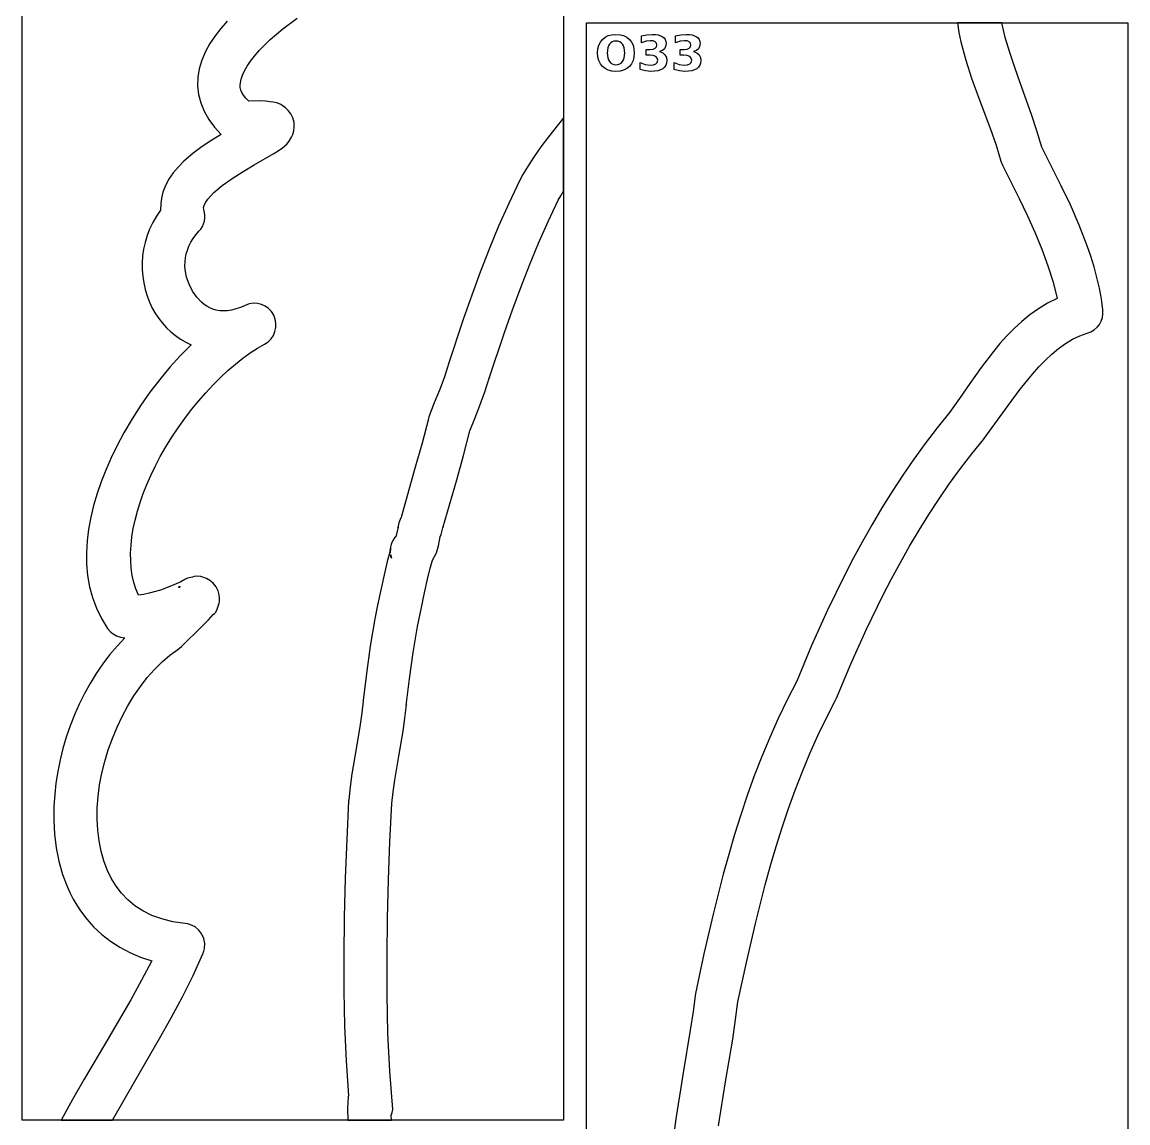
# Model space of a CAD drawing. Extents: x 1 to 512, y 1 to 3360.
# Drawn here: x 1 to 512, y 1516 to 2024 of the extents above; entities that cross this region are included whole.
import ezdxf

# ---------------------------------------------------------------- set-up
doc = ezdxf.new("R2010")
doc.units = 0

msp = doc.modelspace()

# ---------------------------------------------------------------- linework, layer by layer
at = {"layer": 'decoupage'}
for p, q in [((0.975, 1517.48), (0.975, 2215.41)), ((250.975, 2215.41), (250.975, 1517.48)), ((95.607031, 2024.661969), (92.700363, 2021.369895)), ((121.434555, 2021.246021), (127.93675, 2026.169609)), ((261.557, 2023.88), (511.557, 2023.88)), ((261.557, 1177.99), (261.557, 2023.88)), ((453.356, 2023.871), (432.814, 2023.87)), ((432.814, 2023.87), (433.56386, 2019.475867)), ((454.96499, 2017.117893), (453.356, 2023.871)), ((511.557, 2023.88), (511.557, 1177.99)), ((90.0385, 2017.95175), (87.664637, 2014.390262)), ((92.700363, 2021.369895), (90.0385, 2017.95175)), ((115.504, 2016.19), (121.434555, 2021.246021)), ((268.954, 2016.319), (270.190219, 2017.312563)), ((270.190219, 2017.312563), (271.6385, 2018.02225)), ((271.6385, 2018.02225), (273.299031, 2018.448062)), ((273.299031, 2018.448062), (275.172, 2018.59)), ((275.172, 2018.59), (277.049047, 2018.448062)), ((275.172, 2018.59), (275.172, 2018.59)), ((277.049047, 2018.448062), (278.711125, 2018.02225)), ((278.711125, 2018.02225), (280.158141, 2017.312563)), ((280.158141, 2017.312563), (281.39, 2016.319)), ((286.99, 2017.89), (289.482, 2018.419)), ((286.99, 2014.778), (286.99, 2017.89)), ((289.482, 2018.419), (291.907, 2018.596)), ((291.907, 2018.596), (293.409844, 2018.529812)), ((293.409844, 2018.529812), (294.71, 2018.33125)), ((294.71, 2018.33125), (295.807656, 2018.000312)), ((295.807656, 2018.000312), (296.703, 2017.537)), ((296.703, 2017.537), (297.401984, 2016.946578)), ((297.401984, 2016.946578), (297.901375, 2016.222375)), ((302.7, 2017.89), (305.191, 2018.419)), ((302.7, 2014.778), (302.7, 2017.89)), ((305.191, 2018.419), (307.617, 2018.596)), ((307.617, 2018.596), (309.119828, 2018.529812)), ((309.119828, 2018.529812), (310.419875, 2018.33125)), ((310.419875, 2018.33125), (311.517234, 2018.000312)), ((311.517234, 2018.000312), (312.412, 2017.537)), ((312.412, 2017.537), (313.111562, 2016.946578)), ((313.111562, 2016.946578), (313.61125, 2016.222375)), ((433.56386, 2019.475867), (434.476426, 2015.142902)), ((456.979297, 2010.265328), (454.96499, 2017.117893)), ((87.664637, 2014.390262), (85.621969, 2010.668156)), ((110.439547, 2011.100203), (112.843998, 2013.637924)), ((112.843998, 2013.637924), (115.504, 2016.19)), ((266.705, 2010.046), (266.845609, 2011.938813)), ((266.845609, 2011.938813), (267.267375, 2013.61525)), ((267.267375, 2013.61525), (267.970203, 2015.075313)), ((267.970203, 2015.075313), (268.954, 2016.319)), ((271.360125, 2012.362), (271.093, 2010.052)), ((271.694172, 2013.297625), (271.360125, 2012.362)), ((272.162, 2014.087), (271.694172, 2013.297625)), ((272.751281, 2014.713797), (272.162, 2014.087)), ((273.4495, 2015.161625), (272.751281, 2014.713797)), ((274.256469, 2015.430391), (273.4495, 2015.161625)), ((275.172, 2015.52), (274.256469, 2015.430391)), ((276.092625, 2015.430391), (275.172, 2015.52)), ((275.172, 2015.52), (275.172, 2015.52)), ((276.903, 2015.161625), (276.092625, 2015.430391)), ((277.603125, 2014.713797), (276.903, 2015.161625)), ((278.193, 2014.087), (277.603125, 2014.713797)), ((278.660828, 2013.297625), (278.193, 2014.087)), ((278.994875, 2012.362), (278.660828, 2013.297625)), ((279.262, 2010.052), (278.994875, 2012.362)), ((281.39, 2016.319), (282.373797, 2015.075313)), ((282.373797, 2015.075313), (283.076625, 2013.61525)), ((283.076625, 2013.61525), (283.498391, 2011.938813)), ((283.498391, 2011.938813), (283.639, 2010.046)), ((289.074, 2015.462), (286.99, 2014.778)), ((291.146, 2015.693), (289.074, 2015.462)), ((290.893, 2011.68), (292.287125, 2011.804375)), ((292.378125, 2015.563375), (291.146, 2015.693)), ((292.287125, 2011.804375), (293.274, 2012.177)), ((293.296, 2015.175), (292.378125, 2015.563375)), ((293.274, 2012.177), (293.86125, 2012.813625)), ((293.866625, 2014.549625), (293.296, 2015.175)), ((293.86125, 2012.813625), (294.057, 2013.709)), ((294.057, 2013.709), (293.866625, 2014.549625)), ((297.54, 2012.003), (296.59775, 2011.223)), ((298.110625, 2013.05825), (297.54, 2012.003)), ((297.901375, 2016.222375), (298.201078, 2015.364484)), ((298.301, 2014.373), (298.110625, 2013.05825)), ((298.201078, 2015.364484), (298.301, 2014.373)), ((304.783, 2015.462), (302.7, 2014.778)), ((306.856, 2015.693), (304.783, 2015.462)), ((306.602, 2011.68), (307.997, 2011.804375)), ((308.088125, 2015.563375), (306.856, 2015.693)), ((307.997, 2011.804375), (308.984, 2012.177)), ((309.006, 2015.175), (308.088125, 2015.563375)), ((308.984, 2012.177), (309.570375, 2012.813625)), ((309.576125, 2014.549625), (309.006, 2015.175)), ((309.570375, 2012.813625), (309.766, 2013.709)), ((309.766, 2013.709), (309.576125, 2014.549625)), ((313.25, 2012.003), (312.307375, 2011.223)), ((313.820625, 2013.05825), (313.25, 2012.003)), ((313.61125, 2016.222375), (313.911063, 2015.364484)), ((314.011, 2014.373), (313.820625, 2013.05825)), ((313.911063, 2015.364484), (314.011, 2014.373)), ((434.476426, 2015.142902), (436.707844, 2006.654844)), ((83.953691, 2006.76816), (82.703, 2002.673)), ((85.621969, 2010.668156), (83.953691, 2006.76816)), ((106.451625, 2006.192375), (108.304229, 2008.607975)), ((108.304229, 2008.607975), (110.439547, 2011.100203)), ((266.845609, 2008.157859), (266.705, 2010.046)), ((267.267375, 2006.484875), (266.845609, 2008.157859)), ((271.093, 2010.052), (271.360125, 2007.7505)), ((271.360125, 2007.7505), (271.694172, 2006.816781)), ((271.694172, 2006.816781), (272.162, 2006.028)), ((278.193, 2006.028), (278.660828, 2006.816781)), ((278.660828, 2006.816781), (278.994875, 2007.7505)), ((278.994875, 2007.7505), (279.262, 2010.052)), ((283.498391, 2008.157859), (283.076625, 2006.484875)), ((283.639, 2010.046), (283.498391, 2008.157859)), ((289.107, 2008.95), (289.107, 2011.68)), ((289.107, 2011.68), (290.893, 2011.68)), ((290.804, 2008.95), (289.107, 2008.95)), ((292.3805, 2008.803875), (290.804, 2008.95)), ((293.516, 2008.366), (292.3805, 2008.803875)), ((294.21125, 2007.655), (293.516, 2008.366)), ((294.443, 2006.668), (294.21125, 2007.655)), ((294.217125, 2005.70375), (294.443, 2006.668)), ((296.59775, 2011.223), (295.291, 2010.713)), ((295.291, 2010.713), (295.291, 2010.71)), ((295.291, 2010.71), (296.754875, 2010.12025)), ((296.754875, 2010.12025), (297.816, 2009.211)), ((297.816, 2009.211), (298.469375, 2008.00675)), ((298.469375, 2008.00675), (298.687, 2006.51)), ((304.816, 2008.95), (304.816, 2011.68)), ((304.816, 2011.68), (306.602, 2011.68)), ((306.514, 2008.95), (304.816, 2008.95)), ((308.0905, 2008.803875), (306.514, 2008.95)), ((309.226, 2008.366), (308.0905, 2008.803875)), ((309.920375, 2007.655), (309.226, 2008.366)), ((310.152, 2006.668), (309.920375, 2007.655)), ((309.926125, 2005.70375), (310.152, 2006.668)), ((312.307375, 2011.223), (311.001, 2010.713)), ((311.001, 2010.713), (311.001, 2010.71)), ((311.001, 2010.71), (312.464875, 2010.12025)), ((312.464875, 2010.12025), (313.526, 2009.211)), ((313.526, 2009.211), (314.179375, 2008.00675)), ((314.179375, 2008.00675), (314.397, 2006.51)), ((436.707844, 2006.654844), (439.34459, 1998.394551)), ((459.296299, 2003.302818), (456.979297, 2010.265328)), ((82.703, 2002.673), (82.061254, 1998.828703)), ((102.725924, 1999.716717), (103.648891, 2001.715609)), ((103.648891, 2001.715609), (104.895318, 2003.884541)), ((104.895318, 2003.884541), (106.451625, 2006.192375)), ((267.970203, 2005.026953), (267.267375, 2006.484875)), ((268.954, 2003.784), (267.970203, 2005.026953)), ((270.190219, 2002.790437), (268.954, 2003.784)), ((271.6385, 2002.08075), (270.190219, 2002.790437)), ((273.299031, 2001.654938), (271.6385, 2002.08075)), ((272.162, 2006.028), (272.751281, 2005.401203)), ((272.751281, 2005.401203), (273.4495, 2004.953375)), ((275.172, 2001.513), (273.299031, 2001.654938)), ((273.4495, 2004.953375), (274.256469, 2004.684609)), ((274.256469, 2004.684609), (275.172, 2004.595)), ((275.172, 2004.595), (276.092625, 2004.684609)), ((277.049047, 2001.654938), (275.172, 2001.513)), ((276.092625, 2004.684609), (276.903, 2004.953375)), ((276.903, 2004.953375), (277.603125, 2005.401203)), ((278.711125, 2002.08075), (277.049047, 2001.654938)), ((277.603125, 2005.401203), (278.193, 2006.028)), ((280.158141, 2002.790437), (278.711125, 2002.08075)), ((281.39, 2003.784), (280.158141, 2002.790437)), ((282.373797, 2005.026953), (281.39, 2003.784)), ((283.076625, 2006.484875), (282.373797, 2005.026953)), ((286.285, 2002.332), (286.285, 2005.61)), ((286.285, 2005.61), (288.644, 2004.706)), ((288.798, 2001.725), (286.285, 2002.332)), ((288.644, 2004.706), (290.959, 2004.408)), ((291.345, 2001.516), (288.798, 2001.725)), ((290.959, 2004.408), (292.44775, 2004.55425)), ((293.034547, 2001.595297), (291.345, 2001.516)), ((292.44775, 2004.55425), (293.539, 2004.993)), ((294.509125, 2001.833125), (293.034547, 2001.595297)), ((293.539, 2004.993), (294.217125, 2005.70375)), ((295.768641, 2002.229391), (294.509125, 2001.833125)), ((296.813, 2002.784), (295.768641, 2002.229391)), ((297.632734, 2003.496688), (296.813, 2002.784)), ((298.218375, 2004.35525), (297.632734, 2003.496688)), ((298.569828, 2005.359688), (298.218375, 2004.35525)), ((298.687, 2006.51), (298.569828, 2005.359688)), ((301.994, 2002.332), (301.994, 2005.61)), ((301.994, 2005.61), (304.353, 2004.706)), ((304.508, 2001.725), (301.994, 2002.332)), ((304.353, 2004.706), (306.668, 2004.408)), ((307.054, 2001.516), (304.508, 2001.725)), ((306.668, 2004.408), (308.15675, 2004.55425)), ((308.743547, 2001.595297), (307.054, 2001.516)), ((308.15675, 2004.55425), (309.248, 2004.993)), ((310.218125, 2001.833125), (308.743547, 2001.595297)), ((309.248, 2004.993), (309.926125, 2005.70375)), ((311.477641, 2002.229391), (310.218125, 2001.833125)), ((312.522, 2002.784), (311.477641, 2002.229391)), ((313.342312, 2003.496688), (312.522, 2002.784)), ((313.92825, 2004.35525), (313.342312, 2003.496688)), ((314.279812, 2005.359688), (313.92825, 2004.35525)), ((314.397, 2006.51), (314.279812, 2005.359688)), ((461.813375, 1996.219875), (459.296299, 2003.302818)), ((82.061254, 1998.828703), (81.982781, 1994.898438)), ((101.700359, 1995.280516), (102.14, 1997.919)), ((102.14, 1997.919), (102.725924, 1999.716717)), ((439.34459, 1998.394551), (442.223, 1990.35075)), ((81.982781, 1994.898438), (82.45898, 1990.934891)), ((101.725033, 1994.071623), (101.700359, 1995.280516)), ((101.958125, 1992.891875), (101.725033, 1994.071623)), ((102.433701, 1991.707955), (101.958125, 1992.891875)), ((103.185828, 1990.486547), (102.433701, 1991.707955)), ((467.037266, 1981.650734), (461.813375, 1996.219875)), ((82.45898, 1990.934891), (83.48125, 1986.99075)), ((83.48125, 1986.99075), (85.040988, 1983.118703)), ((104.248572, 1989.194334), (103.185828, 1990.486547)), ((105.656, 1987.798), (104.248572, 1989.194334)), ((110.937875, 1987.8795), (105.656, 1987.798)), ((113.296016, 1987.780281), (110.937875, 1987.8795)), ((115.484, 1987.55), (113.296016, 1987.780281)), ((116.951828, 1987.353156), (115.484, 1987.55)), ((118.559625, 1986.9945), (116.951828, 1987.353156)), ((120.411359, 1986.198594), (118.559625, 1986.9945)), ((122.611, 1984.69), (120.411359, 1986.198594)), ((442.223, 1990.35075), (448.050156, 1974.867531)), ((85.040988, 1983.118703), (87.129594, 1979.371438)), ((123.836047, 1983.491344), (122.611, 1984.69)), ((124.999125, 1981.90925), (123.836047, 1983.491344)), ((125.945641, 1980.030531), (124.999125, 1981.90925)), ((469.538838, 1974.143561), (467.037266, 1981.650734)), ((87.129594, 1979.371438), (89.738465, 1975.801641)), ((126.521, 1977.942), (125.945641, 1980.030531)), ((126.642, 1975.871234), (126.521, 1977.942)), ((250.972, 1980.1), (244.02825, 1971.258625)), ((250.969, 1946.18), (250.972, 1980.1)), ((92.859, 1972.462), (88.503016, 1969.792234)), ((89.738465, 1975.801641), (92.859, 1972.462)), ((124.231672, 1969.253813), (125.373, 1971.134)), ((125.373, 1971.134), (125.945, 1972.423453)), ((125.945, 1972.423453), (126.409, 1974.017125)), ((126.409, 1974.017125), (126.642, 1975.871234)), ((244.02825, 1971.258625), (240.564625, 1966.633891)), ((448.050156, 1974.867531), (450.671574, 1967.405566)), ((471.83, 1966.474), (469.538838, 1974.143561)), ((84.119375, 1966.882375), (79.810547, 1963.664078)), ((88.503016, 1969.792234), (84.119375, 1966.882375)), ((119.242625, 1964.908875), (121.142, 1966.29)), ((121.142, 1966.29), (123.146875, 1967.962)), ((123.146875, 1967.962), (124.231672, 1969.253813)), ((240.564625, 1966.633891), (237.152, 1961.818)), ((450.671574, 1967.405566), (452.88, 1960.115)), ((480.653672, 1949.039187), (471.83, 1966.474)), ((79.810547, 1963.664078), (75.679, 1960.069)), ((108.115, 1958.327), (117.275, 1963.644)), ((117.275, 1963.644), (119.242625, 1964.908875)), ((237.102, 1961.748), (233.82925, 1956.74375)), ((237.152, 1961.818), (237.102, 1961.748)), ((73.123859, 1957.482828), (70.753875, 1954.669875)), ((75.679, 1960.069), (73.123859, 1957.482828)), ((103.028531, 1955.326375), (108.115, 1958.327)), ((233.82925, 1956.74375), (232.191937, 1953.993375)), ((452.88, 1960.115), (453.632, 1958.166)), ((453.632, 1958.166), (461.340437, 1942.859594)), ((68.643953, 1951.578484), (66.869, 1948.157)), ((70.753875, 1954.669875), (68.643953, 1951.578484)), ((93.353594, 1948.839875), (97.99175, 1952.1285)), ((97.99175, 1952.1285), (103.028531, 1955.326375)), ((230.598, 1951.005), (225.651639, 1940.604801)), ((230.618, 1951.045), (230.598, 1951.005)), ((232.191937, 1953.993375), (230.618, 1951.045)), ((65.965344, 1945.700563), (65.3345, 1943.07725)), ((66.869, 1948.157), (65.965344, 1945.700563)), ((87.918, 1943.987125), (89.463, 1945.567)), ((89.463, 1945.567), (93.353594, 1948.839875)), ((249.656625, 1944.126625), (250.969, 1946.18)), ((484.986963, 1939.92625), (480.653672, 1949.039187)), ((64.989406, 1940.334313), (64.943, 1937.519)), ((65.3345, 1943.07725), (64.989406, 1940.334313)), ((85.191, 1940.116), (85.776375, 1941.20425)), ((85.776375, 1941.20425), (86.68725, 1942.51375)), ((86.68725, 1942.51375), (87.918, 1943.987125)), ((225.651639, 1940.604801), (221.011172, 1930.107594)), ((243.804703, 1932.269287), (248.495, 1942.137)), ((248.495, 1942.137), (249.656625, 1944.126625)), ((461.340437, 1942.859594), (465.059891, 1935.093129)), ((64.943, 1937.519), (62.973675, 1934.681413)), ((84.744125, 1938.77025), (85.191, 1940.116)), ((84.931, 1937.726), (84.744125, 1938.77025)), ((85.264686, 1936.397043), (84.931, 1937.726)), ((85.412734, 1935.053906), (85.264686, 1936.397043)), ((489.072625, 1930.58475), (484.986963, 1939.92625)), ((61.271934, 1931.75602), (59.832499, 1928.75725)), ((62.973675, 1934.681413), (61.271934, 1931.75602)), ((84.230828, 1929.899094), (84.784193, 1931.119184)), ((84.784193, 1931.119184), (85.168375, 1932.397)), ((85.168375, 1932.397), (85.37926, 1933.714566)), ((85.37926, 1933.714566), (85.412734, 1935.053906)), ((221.011172, 1930.107594), (216.6419, 1919.53084)), ((239.379625, 1922.251047), (243.804703, 1932.269287)), ((465.059891, 1935.093129), (468.57525, 1927.30475)), ((492.764209, 1921.041031), (489.072625, 1930.58475)), ((58.650094, 1925.699531), (57.719443, 1922.597293)), ((59.832499, 1928.75725), (58.650094, 1925.699531)), ((79.922414, 1924.362561), (81.178294, 1926.057375)), ((81.178294, 1926.057375), (82.633, 1927.704)), ((82.633, 1927.704), (83.512393, 1928.754707)), ((83.512393, 1928.754707), (84.230828, 1929.899094)), ((468.57525, 1927.30475), (471.800828, 1919.534652)), ((57.719443, 1922.597293), (57.03527, 1919.464965)), ((77.283806, 1919.070532), (77.981562, 1920.860984)), ((77.981562, 1920.860984), (78.858968, 1922.627712)), ((78.858968, 1922.627712), (79.922414, 1924.362561)), ((235.188359, 1912.098252), (239.379625, 1922.251047)), ((494.416456, 1916.201572), (492.764209, 1921.041031)), ((56.592297, 1916.316974), (56.38525, 1913.16775)), ((57.03527, 1919.464965), (56.592297, 1916.316974)), ((76.2045, 1913.638375), (76.401667, 1915.451073)), ((76.401667, 1915.451073), (76.759305, 1917.26451)), ((76.759305, 1917.26451), (77.283806, 1919.070532)), ((216.6419, 1919.53084), (212.509125, 1908.892)), ((471.800828, 1919.534652), (474.650937, 1911.823031)), ((495.915266, 1911.321437), (494.416456, 1916.201572)), ((56.38525, 1913.16775), (56.408851, 1910.031721)), ((56.408851, 1910.031721), (56.657824, 1906.923316)), ((76.161411, 1911.834572), (76.2045, 1913.638375)), ((76.266008, 1910.047818), (76.161411, 1911.834572)), ((76.892687, 1906.558078), (76.266008, 1910.047818)), ((231.1995, 1901.826875), (235.188359, 1912.098252)), ((474.650937, 1911.823031), (477.039891, 1904.210082)), ((497.242331, 1906.40392), (495.915266, 1911.321437)), ((56.657824, 1906.923316), (57.126893, 1903.856964)), ((78.033398, 1903.234393), (76.892687, 1906.558078)), ((212.509125, 1908.892), (208.578146, 1898.208535)), ((498.379346, 1901.452312), (497.242331, 1906.40392)), ((57.126893, 1903.856964), (57.810781, 1900.847094)), ((57.810781, 1900.847094), (58.704212, 1897.908133)), ((79.637, 1900.142), (78.033398, 1903.234393)), ((81.577564, 1897.361941), (79.637, 1900.142)), ((227.381641, 1891.452889), (231.1995, 1901.826875)), ((477.039891, 1904.210082), (478.882, 1896.736)), ((499.308004, 1896.469908), (498.379346, 1901.452312)), ((58.704212, 1897.908133), (59.80191, 1895.054512)), ((59.80191, 1895.054512), (61.098598, 1892.300658)), ((83.781203, 1894.983906), (81.577564, 1897.361941)), ((84.989736, 1893.970088), (83.781203, 1894.983906)), ((107.762922, 1894.466063), (105.84942, 1894.196047)), ((109.661494, 1894.365859), (107.762922, 1894.466063)), ((111.494125, 1893.91325), (109.661494, 1894.365859)), ((208.578146, 1898.208535), (204.814266, 1887.497906)), ((474.477346, 1894.49781), (470.30675, 1891.95651)), ((478.882, 1896.736), (474.477346, 1894.49781)), ((500.01, 1891.46), (499.308004, 1896.469908)), ((61.098598, 1892.300658), (62.589, 1889.661)), ((62.589, 1889.661), (64.109566, 1887.394424)), ((86.273709, 1893.086105), (84.989736, 1893.970088)), ((87.636347, 1892.341734), (86.273709, 1893.086105)), ((89.080875, 1891.74675), (87.636347, 1892.341734)), ((90.610516, 1891.31093), (89.080875, 1891.74675)), ((92.228494, 1891.044051), (90.610516, 1891.31093)), ((93.938034, 1890.955888), (92.228494, 1891.044051)), ((95.742359, 1891.056219), (93.938034, 1890.955888)), ((97.644695, 1891.354819), (95.742359, 1891.056219)), ((99.648264, 1891.861465), (97.644695, 1891.354819)), ((101.756291, 1892.585933), (99.648264, 1891.861465)), ((103.972, 1893.538), (101.756291, 1892.585933)), ((105.84942, 1894.196047), (103.972, 1893.538)), ((113.209803, 1893.126047), (111.494125, 1893.91325)), ((114.757516, 1892.022063), (113.209803, 1893.126047)), ((116.086252, 1890.619109), (114.757516, 1892.022063)), ((117.145, 1888.935), (116.086252, 1890.619109)), ((223.703375, 1880.992266), (227.381641, 1891.452889)), ((470.30675, 1891.95651), (466.357076, 1889.146818)), ((499.785359, 1887.9075), (500.055959, 1889.652109)), ((500.055959, 1889.652109), (500.01, 1891.46)), ((64.109566, 1887.394424), (65.804906, 1885.246453)), ((65.804906, 1885.246453), (67.66398, 1883.224225)), ((117.852789, 1887.075848), (117.145, 1888.935)), ((118.173625, 1885.170219), (117.852789, 1887.075848)), ((118.123961, 1883.269605), (118.173625, 1885.170219)), ((204.814266, 1887.497906), (197.649, 1866.065)), ((462.615188, 1886.103453), (459.067947, 1882.861133)), ((466.357076, 1889.146818), (462.615188, 1886.103453)), ((497.303311, 1883.395547), (498.386125, 1884.745)), ((498.386125, 1884.745), (499.221111, 1886.260391)), ((499.221111, 1886.260391), (499.785359, 1887.9075)), ((67.66398, 1883.224225), (69.67575, 1881.334875)), ((69.67575, 1881.334875), (71.829176, 1879.585541)), ((71.829176, 1879.585541), (74.113219, 1877.983359)), ((115.9165, 1878.112781), (116.978945, 1879.689395)), ((116.978945, 1879.689395), (117.72025, 1881.4255)), ((117.72025, 1881.4255), (118.123961, 1883.269605)), ((216.64, 1859.875), (223.703375, 1880.992266)), ((455.702219, 1879.454576), (452.504865, 1875.918501)), ((459.067947, 1882.861133), (455.702219, 1879.454576)), ((486.02023, 1877.899893), (489.362421, 1879.490774)), ((489.362421, 1879.490774), (492.797, 1880.685)), ((492.797, 1880.685), (494.485838, 1881.331328)), ((494.485838, 1881.331328), (495.995578, 1882.24625)), ((495.995578, 1882.24625), (497.303311, 1883.395547)), ((79.029, 1875.249), (74.021537, 1870.255348)), ((74.113219, 1877.983359), (76.51684, 1876.535467)), ((76.51684, 1876.535467), (79.029, 1875.249)), ((109.622977, 1873.782277), (112.894, 1875.644)), ((112.894, 1875.644), (114.549367, 1876.747152)), ((114.549367, 1876.747152), (115.9165, 1878.112781)), ((452.504865, 1875.918501), (449.46275, 1872.287625)), ((479.586281, 1873.657453), (482.763745, 1875.944678)), ((482.763745, 1875.944678), (486.02023, 1877.899893)), ((74.021537, 1870.255348), (69.169547, 1864.946156)), ((99.462219, 1866.42875), (102.888826, 1869.156582)), ((102.888826, 1869.156582), (106.281832, 1871.613781)), ((106.281832, 1871.613781), (109.622977, 1873.782277)), ((449.46275, 1872.287625), (443.791688, 1864.880346)), ((473.441691, 1868.216256), (476.481158, 1871.070538)), ((476.481158, 1871.070538), (479.586281, 1873.657453)), ((69.169547, 1864.946156), (64.493877, 1859.351449)), ((96.020272, 1863.448355), (99.462219, 1866.42875)), ((197.491, 1865.526), (195.786281, 1860.091063)), ((197.649, 1866.065), (197.491, 1865.526)), ((443.791688, 1864.880346), (438.583937, 1857.510484)), ((467.533, 1861.834875), (470.4612, 1865.126927)), ((470.4612, 1865.126927), (473.441691, 1868.216256)), ((64.493877, 1859.351449), (60.015375, 1853.50125)), ((89.163402, 1856.80216), (92.581246, 1860.233469)), ((92.581246, 1860.233469), (96.020272, 1863.448355)), ((195.786281, 1860.091063), (193.6445, 1854.427)), ((214.703781, 1853.592969), (216.798, 1860.414)), ((216.798, 1860.414), (216.64, 1859.875)), ((461.806746, 1854.771885), (467.533, 1861.834875)), ((60.015375, 1853.50125), (55.754889, 1847.425582)), ((85.785, 1853.1725), (89.163402, 1856.80216)), ((193.6445, 1854.427), (191.264969, 1848.461438)), ((212.33975, 1847.24125), (214.703781, 1853.592969)), ((438.583937, 1857.510484), (433.734406, 1850.455787)), ((456.209469, 1847.285859), (461.806746, 1854.771885)), ((79.219566, 1845.390406), (82.464301, 1849.362559)), ((82.464301, 1849.362559), (85.785, 1853.1725)), ((191.264969, 1848.461438), (188.847, 1842.122)), ((433.734406, 1850.455787), (429.138, 1843.994)), ((55.754889, 1847.425582), (51.733266, 1841.154469)), ((76.069056, 1841.274113), (79.219566, 1845.390406)), ((209.940844, 1841.276906), (212.33975, 1847.24125)), ((429.138, 1843.994), (423.480888, 1836.943235)), ((445.188, 1832.079), (456.209469, 1847.285859)), ((51.733266, 1841.154469), (47.971354, 1834.717934)), ((73.031031, 1837.03175), (76.069056, 1841.274113)), ((188.55, 1841.155), (185.624594, 1829.986016)), ((188.847, 1842.122), (188.55, 1841.155)), ((207.742, 1835.618), (209.940844, 1841.276906)), ((47.971354, 1834.717934), (44.49, 1828.146)), ((70.123752, 1832.681387), (73.031031, 1837.03175)), ((204.76025, 1824.265313), (207.742, 1835.618)), ((423.480888, 1836.943235), (418.020117, 1829.771627)), ((44.49, 1828.146), (41.952718, 1822.873345)), ((64.774476, 1823.728941), (67.36548, 1828.241094)), ((67.36548, 1828.241094), (70.123752, 1832.681387)), ((185.624594, 1829.986016), (182.51375, 1818.787125)), ((418.020117, 1829.771627), (412.749413, 1822.485272)), ((439.48605, 1824.981369), (444.865, 1831.667)), ((444.865, 1831.667), (445.188, 1832.079)), ((41.952718, 1822.873345), (39.613527, 1817.52167)), ((62.369, 1819.163), (64.774476, 1823.728941)), ((201.639, 1813.02625), (204.76025, 1824.265313)), ((434.285334, 1818.166049), (439.48605, 1824.981369)), ((60.353643, 1814.974938), (62.369, 1819.163)), ((182.51375, 1818.787125), (176.077, 1796.21)), ((412.749413, 1822.485272), (407.6625, 1815.090266)), ((429.257244, 1811.226583), (434.285334, 1818.166049)), ((39.613527, 1817.52167), (37.495159, 1812.109031)), ((58.524816, 1810.798367), (60.353643, 1814.974938)), ((195.308, 1790.805), (201.639, 1813.02625)), ((407.6625, 1815.090266), (402.753103, 1807.592702)), ((37.495159, 1812.109031), (35.620344, 1806.653484)), ((56.886449, 1806.644519), (58.524816, 1810.798367)), ((402.753103, 1807.592702), (398.014945, 1799.998678)), ((424.396172, 1804.168516), (429.257244, 1811.226583)), ((35.620344, 1806.653484), (34.011814, 1801.173089)), ((54.196805, 1798.449919), (55.442469, 1802.524625)), ((55.442469, 1802.524625), (56.886449, 1806.644519)), ((419.696508, 1796.997392), (424.396172, 1804.168516)), ((34.011814, 1801.173089), (32.692301, 1795.6859)), ((53.153387, 1794.431633), (54.196805, 1798.449919)), ((398.014945, 1799.998678), (393.441753, 1792.314287)), ((32.692301, 1795.6859), (31.684536, 1790.209977)), ((52.316142, 1790.480999), (53.153387, 1794.431633)), ((174.995563, 1793.095578), (174.468, 1790.829)), ((175.47775, 1794.630625), (174.995563, 1793.095578)), ((175.820813, 1795.461609), (175.47775, 1794.630625)), ((175.931, 1795.616), (175.820813, 1795.461609)), ((176.077, 1796.21), (175.931, 1795.616)), ((393.441753, 1792.314287), (389.02725, 1784.545625)), ((415.152643, 1789.718756), (419.696508, 1796.997392)), ((31.684536, 1790.209977), (31.01125, 1784.763375)), ((51.689, 1786.60925), (52.316142, 1790.480999)), ((174.538, 1791.149), (173.468, 1786.725)), ((174.468, 1790.829), (174.538, 1791.149)), ((194.07, 1786.989), (194.1535, 1787.054109)), ((194.1535, 1787.054109), (194.4605, 1787.792625)), ((194.4605, 1787.792625), (195.454, 1791.399)), ((195.454, 1791.399), (195.308, 1790.805)), ((410.758968, 1782.338152), (415.152643, 1789.718756)), ((31.01125, 1784.763375), (30.695175, 1779.364152)), ((51.080738, 1779.147336), (51.275889, 1782.827618)), ((51.275889, 1782.827618), (51.689, 1786.60925)), ((171.09975, 1781.977125), (170.988, 1780.758)), ((171.36, 1783.083), (171.09975, 1781.977125)), ((171.67325, 1784.136875), (171.36, 1783.083)), ((172.104469, 1784.968922), (171.67325, 1784.136875)), ((172.942, 1786.186), (172.104469, 1784.968922)), ((173.468, 1786.725), (172.942, 1786.186)), ((192.241766, 1779.351531), (193.233375, 1782.4765)), ((193.233375, 1782.4765), (193.721547, 1784.991719)), ((193.721547, 1784.991719), (194, 1786.666)), ((194, 1786.666), (194.07, 1786.989)), ((389.02725, 1784.545625), (384.765161, 1776.698787)), ((406.509875, 1774.861125), (410.758968, 1782.338152)), ((30.695175, 1779.364152), (30.759043, 1774.030365)), ((51.107476, 1775.579636), (51.080738, 1779.147336)), ((170.951, 1780.145), (169.593484, 1775.24125)), ((171.101, 1780.69), (170.951, 1780.145)), ((170.951, 1780.145), (170.981, 1779.358)), ((170.951, 1779.611), (170.951, 1780.145)), ((170.981, 1779.358), (170.951, 1779.611)), ((170.953, 1780.17), (170.983, 1780.751)), ((170.983, 1780.75), (170.953, 1780.7)), ((170.953, 1780.7), (170.953, 1780.17)), ((170.983, 1780.751), (170.983, 1780.75)), ((170.988, 1780.758), (171.241, 1781.177)), ((171.151, 1780.86), (171.061, 1780.86)), ((171.061, 1780.86), (171.061, 1780.85)), ((171.061, 1780.85), (171.061, 1780.78)), ((171.061, 1780.78), (171.101, 1780.69)), ((171.074, 1778.48), (171.074, 1778.48)), ((171.074, 1778.48), (171.47825, 1776.87675)), ((171.104, 1778.269), (171.074, 1778.48)), ((171.074, 1778.48), (171.074, 1778.48)), ((171.371563, 1777.089219), (171.104, 1778.269)), ((171.241, 1781.177), (171.151, 1780.86)), ((171.47825, 1776.87675), (171.371563, 1777.089219)), ((190.453, 1775.848), (191.465385, 1777.632637)), ((191.465385, 1777.632637), (192.241766, 1779.351531)), ((30.759043, 1774.030365), (31.225584, 1768.780072)), ((51.360031, 1772.13575), (51.107476, 1775.579636)), ((51.842333, 1768.826911), (51.360031, 1772.13575)), ((169.593484, 1775.24125), (168.448125, 1770.45675)), ((189.217672, 1771.593281), (190.453, 1775.848)), ((384.765161, 1776.698787), (380.649211, 1768.779869)), ((402.399755, 1767.293219), (406.509875, 1774.861125)), ((31.225584, 1768.780072), (32.117531, 1763.631328)), ((52.558309, 1765.664352), (51.842333, 1768.826911)), ((76.074375, 1766.993), (74.279, 1765.952)), ((77.374016, 1767.520531), (76.074375, 1766.993)), ((79.642, 1768.118), (77.374016, 1767.520531)), ((80.493562, 1768.366125), (79.642, 1768.118)), ((81.71975, 1768.56775), (80.493562, 1768.366125)), ((83.523812, 1768.39475), (81.71975, 1768.56775)), ((86.109, 1767.519), (83.523812, 1768.39475)), ((87.688281, 1766.588031), (86.109, 1767.519)), ((168.448125, 1770.45675), (166.519, 1761.406)), ((186.065, 1757.274), (188.131875, 1767.06725)), ((188.131875, 1767.06725), (189.217672, 1771.593281)), ((380.649211, 1768.779869), (372.830625, 1752.750172)), ((398.422998, 1759.639979), (402.399755, 1767.293219)), ((32.117531, 1763.631328), (33.457615, 1758.602192)), ((53.511888, 1762.659304), (52.558309, 1765.664352)), ((54.707, 1759.823), (53.511888, 1762.659304)), ((64.8965, 1762.132625), (59.633469, 1760.623016)), ((69.957781, 1764.019672), (64.8965, 1762.132625)), ((74.279, 1765.952), (69.957781, 1764.019672)), ((73.308, 1763.153), (73.523, 1763.783)), ((73.829, 1763.678), (73.308, 1763.153)), ((73.523, 1763.783), (73.785, 1763.853)), ((73.785, 1763.853), (73.789, 1763.85)), ((73.789, 1763.85), (73.789, 1763.85)), ((73.789, 1763.85), (73.829, 1763.678)), ((89.25275, 1765.2185), (87.688281, 1766.588031)), ((90.607594, 1763.540719), (89.25275, 1765.2185)), ((91.558, 1761.685), (90.607594, 1763.540719)), ((92.034578, 1759.895469), (91.558, 1761.685)), ((33.457615, 1758.602192), (35.268566, 1753.710721)), ((57.09452, 1760.113549), (54.707, 1759.823)), ((59.633469, 1760.623016), (57.09452, 1760.113549)), ((91.9, 1755.983), (92.091109, 1757.030031)), ((92.174125, 1758.339), (92.034578, 1759.895469)), ((92.091109, 1757.030031), (92.174125, 1758.339)), ((166.519, 1761.406), (165.110725, 1755.086168)), ((183.530828, 1745.264734), (186.015, 1757.037)), ((186.015, 1757.037), (186.065, 1757.274)), ((390.847141, 1744.099672), (398.422998, 1759.639979)), ((35.268566, 1753.710721), (37.573118, 1748.974971)), ((89.228, 1750.884), (89.767703, 1751.330562)), ((89.767703, 1751.330562), (90.397125, 1751.908)), ((90.397125, 1751.908), (91.109984, 1753.248187)), ((91.109984, 1753.248187), (91.9, 1755.983)), ((165.110725, 1755.086168), (163.856797, 1748.766406)), ((372.830625, 1752.750172), (365.521289, 1736.505295)), ((37.573118, 1748.974971), (40.394, 1744.413)), ((83.98325, 1745.310625), (86.981656, 1748.371672)), ((86.981656, 1748.371672), (89.228, 1750.884)), ((163.856797, 1748.766406), (161.736375, 1736.145)), ((40.394, 1744.413), (41.585359, 1742.991547)), ((41.585359, 1742.991547), (43.006125, 1741.823125)), ((43.006125, 1741.823125), (44.616828, 1740.934641)), ((74.549, 1735.976), (83.98325, 1745.310625)), ((181.518125, 1733.285375), (183.530828, 1745.264734)), ((383.737432, 1728.284561), (390.847141, 1744.099672)), ((44.798812, 1736.256884), (41.393523, 1732.235727)), ((44.616828, 1740.934641), (46.378, 1740.353)), ((48.39, 1740.062), (44.798812, 1736.256884)), ((46.378, 1740.353), (48.39, 1740.062)), ((161.736375, 1736.145), (160.006516, 1723.577594)), ((365.521289, 1736.505295), (358.671, 1720.094)), ((41.393523, 1732.235727), (38.178489, 1728.014753)), ((65.598436, 1728.949395), (69.203273, 1732.012422)), ((69.203273, 1732.012422), (72.92, 1734.663)), ((72.92, 1734.663), (74.549, 1735.976)), ((179.843109, 1721.131078), (181.518125, 1733.285375)), ((38.178489, 1728.014753), (35.158062, 1723.610188)), ((62.121189, 1725.507412), (65.598436, 1728.949395)), ((377.049, 1712.239), (383.737432, 1728.284561)), ((35.158062, 1723.610188), (32.336597, 1719.038255)), ((55.612274, 1717.620561), (58.787234, 1721.719969)), ((58.787234, 1721.719969), (62.121189, 1725.507412)), ((160.006516, 1723.577594), (158.516, 1711.1)), ((178.372, 1708.834), (179.843109, 1721.131078)), ((32.336597, 1719.038255), (29.718445, 1714.31518)), ((52.61201, 1713.242684), (55.612274, 1717.620561)), ((358.671, 1720.094), (354.234588, 1711.50973)), ((29.718445, 1714.31518), (27.307962, 1709.457187)), ((49.802143, 1708.619832), (52.61201, 1713.242684)), ((158.496, 1710.86), (157.901932, 1705.489078)), ((158.516, 1711.1), (158.496, 1710.86)), ((354.234588, 1711.50973), (350.069176, 1702.830699)), ((372.388484, 1703.165486), (376.574, 1711.226)), ((376.574, 1711.226), (377.049, 1712.239)), ((27.307962, 1709.457187), (25.1095, 1704.4805)), ((47.198375, 1703.7855), (49.802143, 1708.619832)), ((157.901932, 1705.489078), (157.119203, 1700.04025)), ((177.734627, 1702.994057), (178.392, 1709.075)), ((178.392, 1709.075), (178.372, 1708.834)), ((25.1095, 1704.4805), (23.127413, 1699.401345)), ((44.816408, 1698.773184), (47.198375, 1703.7855)), ((176.907953, 1697.041141), (177.734627, 1702.994057)), ((350.069176, 1702.830699), (346.159871, 1694.064827)), ((368.44798, 1694.985166), (372.388484, 1703.165486)), ((23.127413, 1699.401345), (21.366055, 1694.235945)), ((42.671943, 1693.616379), (44.816408, 1698.773184)), ((157.119203, 1700.04025), (155.224625, 1688.8755)), ((174.981875, 1685.485875), (176.907953, 1697.041141)), ((21.366055, 1694.235945), (19.829778, 1689.000526)), ((40.780683, 1688.34858), (42.671943, 1693.616379)), ((346.159871, 1694.064827), (342.491781, 1685.220031)), ((364.739057, 1686.692314), (368.44798, 1694.985166)), ((19.829778, 1689.000526), (18.522937, 1683.711313)), ((39.158328, 1683.003281), (40.780683, 1688.34858)), ((155.224625, 1688.8755), (153.285984, 1677.299)), ((173.084109, 1674.342172), (174.981875, 1685.485875)), ((342.491781, 1685.220031), (339.050016, 1676.304232)), ((361.248281, 1678.294203), (364.739057, 1686.692314)), ((18.522937, 1683.711313), (17.449886, 1678.384528)), ((37.820581, 1677.613979), (39.158328, 1683.003281)), ((17.449886, 1678.384528), (16.614977, 1673.036398)), ((36.783143, 1672.214168), (37.820581, 1677.613979)), ((153.285984, 1677.299), (152.448178, 1671.335484)), ((339.050016, 1676.304232), (335.819684, 1667.325348)), ((357.96222, 1669.798106), (361.248281, 1678.294203)), ((16.614977, 1673.036398), (16.022563, 1667.683147)), ((36.061715, 1666.837343), (36.783143, 1672.214168)), ((152.448178, 1671.335484), (151.777, 1665.244)), ((172.292826, 1668.903709), (173.084109, 1674.342172)), ((354.867441, 1661.211295), (357.96222, 1669.798106)), ((16.022563, 1667.683147), (15.677, 1662.341)), ((35.672, 1661.517), (36.061715, 1666.837343)), ((151.747, 1664.871), (150.852125, 1646.987391)), ((151.777, 1665.244), (151.747, 1664.871)), ((171.685, 1663.543), (172.292826, 1668.903709)), ((335.819684, 1667.325348), (332.785892, 1658.291297)), ((15.677, 1662.341), (15.605324, 1655.871572)), ((35.617779, 1656.301336), (35.672, 1661.517)), ((170.803844, 1645.897922), (171.685, 1663.543)), ((351.950512, 1652.541044), (354.867441, 1661.211295)), ((15.605324, 1655.871572), (15.942469, 1649.453203)), ((35.891672, 1651.234313), (35.617779, 1656.301336)), ((332.785892, 1658.291297), (329.93375, 1649.21)), ((15.942469, 1649.453203), (16.712316, 1643.122889)), ((36.492635, 1646.342508), (35.891672, 1651.234313)), ((329.93375, 1649.21), (327.248366, 1640.089375)), ((349.198, 1643.794625), (351.950512, 1652.541044)), ((37.419625, 1641.6525), (36.492635, 1646.342508)), ((150.852125, 1646.987391), (150.153, 1629.064875)), ((170.1175, 1628.272625), (170.803844, 1645.897922)), ((16.712316, 1643.122889), (17.93875, 1636.917625)), ((38.6716, 1637.190867), (37.419625, 1641.6525)), ((327.248366, 1640.089375), (324.714848, 1630.93734)), ((346.596472, 1634.979312), (349.198, 1643.794625)), ((17.93875, 1636.917625), (19.645652, 1630.874408)), ((40.247516, 1632.984188), (38.6716, 1637.190867)), ((344.132496, 1626.102377), (346.596472, 1634.979312)), ((19.645652, 1630.874408), (21.856906, 1625.030234)), ((42.14633, 1629.059039), (40.247516, 1632.984188)), ((44.367, 1625.442), (42.14633, 1629.059039)), ((150.153, 1629.064875), (149.702875, 1611.105422)), ((324.714848, 1630.93734), (320.043844, 1612.570719)), ((21.856906, 1625.030234), (23.159128, 1622.19435)), ((46.903564, 1622.124811), (44.367, 1625.442)), ((169.677156, 1610.669266), (170.1175, 1628.272625)), ((339.563469, 1608.192734), (344.132496, 1626.102377)), ((23.159128, 1622.19435), (24.596395, 1619.4221)), ((24.596395, 1619.4221), (26.17169, 1616.718108)), ((49.777266, 1619.095234), (46.903564, 1622.124811)), ((53.027865, 1616.37501), (49.777266, 1619.095234)), ((26.17169, 1616.718108), (27.888, 1614.087)), ((27.888, 1614.087), (30.830588, 1610.197715)), ((56.695125, 1613.985875), (53.027865, 1616.37501)), ((60.818807, 1611.949568), (56.695125, 1613.985875)), ((30.830588, 1610.197715), (34.125828, 1606.557219)), ((65.438672, 1610.287828), (60.818807, 1611.949568)), ((70.594482, 1609.022393), (65.438672, 1610.287828)), ((76.326, 1608.175), (70.594482, 1609.022393)), ((149.702875, 1611.105422), (149.555, 1593.111)), ((169.534, 1593.09), (169.677156, 1610.669266)), ((320.043844, 1612.570719), (315.801605, 1594.173488)), ((34.125828, 1606.557219), (37.765061, 1603.183676)), ((77.553435, 1607.970915), (76.326, 1608.175)), ((78.713539, 1607.629256), (77.553435, 1607.970915)), ((80.807313, 1606.575047), (78.713539, 1607.629256)), ((82.55843, 1605.096033), (80.807313, 1606.575047)), ((83.918, 1603.275875), (82.55843, 1605.096033)), ((84.837133, 1601.198232), (83.918, 1603.275875)), ((335.383457, 1590.123881), (339.563469, 1608.192734)), ((37.765061, 1603.183676), (41.739625, 1600.09525)), ((41.739625, 1600.09525), (46.040861, 1597.310105)), ((85.266937, 1598.946766), (84.837133, 1601.198232)), ((85.158523, 1596.605135), (85.266937, 1598.946766)), ((46.040861, 1597.310105), (50.660109, 1594.846406)), ((50.660109, 1594.846406), (55.588709, 1592.722316)), ((79.889926, 1584.236225), (84.463, 1594.257)), ((84.463, 1594.257), (84.887206, 1595.426652)), ((84.887206, 1595.426652), (85.158523, 1596.605135)), ((149.555, 1593.111), (149.518578, 1577.028437)), ((169.534, 1592.952), (169.534, 1593.09)), ((315.801605, 1594.173488), (311.869, 1575.809)), ((55.588709, 1592.722316), (60.818, 1590.956)), ((60.818, 1590.956), (56.147373, 1581.979523)), ((169.502531, 1575.244766), (169.534, 1592.952)), ((331.485, 1571.954), (335.383457, 1590.123881)), ((74.974969, 1574.381797), (79.889926, 1584.236225)), ((56.147373, 1581.979523), (51.150297, 1572.980125)), ((51.150297, 1572.980125), (40.508625, 1554.83925)), ((69.795777, 1564.671064), (74.974969, 1574.381797)), ((149.518578, 1577.028437), (149.835125, 1560.92375)), ((169.89875, 1557.572125), (169.502531, 1575.244766)), ((311.716, 1574.832), (310.77942, 1567.507246)), ((311.869, 1575.809), (311.716, 1574.832)), ((310.77942, 1567.507246), (309.463984, 1558.950781)), ((330.447539, 1563.857346), (331.485, 1571.954)), ((64.43, 1555.081375), (69.795777, 1564.671064)), ((329.082562, 1554.852266), (330.447539, 1563.857346)), ((149.835125, 1560.92375), (150.531359, 1544.807437)), ((170.774594, 1539.949172), (169.89875, 1557.572125)), ((309.463984, 1558.950781), (306.179875, 1539.274)), ((40.508625, 1554.83925), (29.556641, 1536.38675)), ((53.449281, 1536.174516), (64.43, 1555.081375)), ((325.8195, 1535.133125), (329.082562, 1554.852266)), ((150.531359, 1544.807437), (151.634, 1528.69)), ((172.182, 1522.391), (170.774594, 1539.949172)), ((306.179875, 1539.274), (302.830328, 1518.064219)), ((29.556641, 1536.38675), (24.171674, 1526.99782)), ((42.654, 1517.48), (53.449281, 1536.174516)), ((322.594688, 1514.829172), (325.8195, 1535.133125)), ((24.171674, 1526.99782), (18.958, 1517.476)), ((151.458, 1528.317), (151.242, 1522.811125)), ((151.634, 1528.69), (151.458, 1528.317)), ((151.242, 1522.811125), (151.368, 1517.48)), ((171.861125, 1520.937125), (172.182, 1522.391)), ((250.975, 1517.48), (0.975, 1517.48)), ((18.958, 1517.476), (42.654, 1517.48)), ((151.368, 1517.48), (171.48, 1517.48)), ((171.328, 1519.547), (171.861125, 1520.937125)), ((171.48, 1517.48), (171.328, 1519.547)), ((302.830328, 1518.064219), (301.433096, 1507.591504))]:
    msp.add_line(p, q, dxfattribs=at)

doc.saveas('drawing.dxf')
